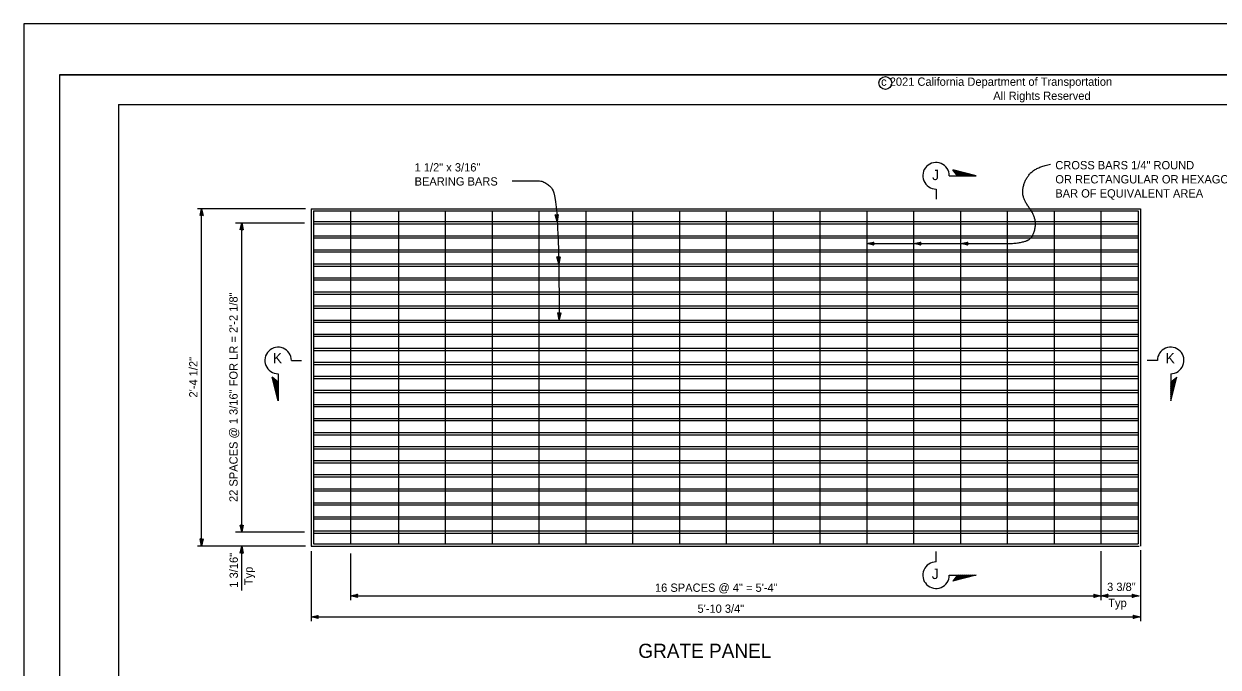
# Model space of a CAD drawing. Extents: x -893 to 867, y -474 to 712.
# Drawn here: x -893 to 115, y 169 to 712 of the extents above; entities that cross this region are included whole.
import ezdxf

# ---------------------------------------------------------------- set-up
doc = ezdxf.new("R2010")
doc.units = 0
for name, color, linetype in [('60 Nongeo Data', 7, 'Continuous'), ('border_PLOTTING-ELEMENTS', 7, 'Continuous'), ('border_rw_22x34_Cut_Lines', 7, 'Continuous'), ('border_SHEET', 7, 'Continuous'), ('border_WITHIN-BORDER-anno', 7, 'Continuous'), ('pp_PRESENTATION', 7, 'Continuous')]:
    doc.layers.add(name, color=color, linetype=linetype)

msp = doc.modelspace()

# ---------------------------------------------------------------- linework, layer by layer
at = {"layer": '60 Nongeo Data'}
for p, q in [((-655.7, 556), (-746.9, 556)), ((-743.4, 271.2), (-743.4, 556)), ((-650.9, 556), (49.2, 556)), ((-650.9, 556), (-650.9, 271.2)), ((49.2, 556), (49.2, 271.2)), ((-649, 554.2), (47.3, 554.2)), ((-649, 554.2), (-649, 273.1)), ((-649, 545.1), (47.3, 545.1)), ((-617.7, 554.2), (-617.7, 273.1)), ((-577.3, 554.2), (-577.3, 273.1)), ((-537.8, 554.2), (-537.8, 273.1)), ((-498.2, 554.2), (-498.2, 273.1)), ((-458.7, 554.2), (-458.7, 273.1)), ((-419.1, 554.2), (-419.1, 273.1)), ((-379.6, 554.2), (-379.6, 273.1)), ((-340, 554.2), (-340, 273.1)), ((-300.5, 554.2), (-300.5, 273.1)), ((-260.9, 554.2), (-260.9, 273.1)), ((-221.4, 554.2), (-221.4, 273.1)), ((-181.8, 554.2), (-181.8, 273.1)), ((-142.3, 554.2), (-142.3, 273.1)), ((-102.7, 554.2), (-102.7, 273.1)), ((-63.2, 554.2), (-63.2, 273.1)), ((-23.6, 554.2), (-23.6, 273.1)), ((15.9, 554.2), (15.9, 273.1)), ((47.3, 554.2), (47.3, 273.1)), ((-714.9, 544.1), (-656.6, 544.1)), ((-709.5, 283.1), (-709.5, 544.1)), ((-649, 543.2), (47.3, 543.2)), ((-649, 533.2), (47.3, 533.2)), ((-649, 531.4), (47.3, 531.4)), ((-181.8, 526.5), (-142.1, 526.5)), ((-142.1, 526.5), (-102.4, 526.5)), ((-102.4, 526.5), (-62.3, 526.5)), ((-649, 521.3), (47.3, 521.3)), ((-649, 519.5), (47.3, 519.5)), ((-649, 509.5), (47.3, 509.5)), ((-649, 507.6), (47.3, 507.6)), ((-649, 497.6), (47.3, 497.6)), ((-649, 495.8), (47.3, 495.8)), ((-649, 485.7), (47.3, 485.7)), ((-649, 483.9), (47.3, 483.9)), ((-649, 473.9), (47.3, 473.9)), ((-649, 472), (47.3, 472)), ((-649, 462), (47.3, 462)), ((-649, 460.2), (47.3, 460.2)), ((-649, 450.1), (47.3, 450.1)), ((-649, 448.3), (47.3, 448.3)), ((-649, 438.3), (47.3, 438.3)), ((-649, 436.4), (47.3, 436.4)), ((-659, 427.9), (-659, 427.9)), ((-649, 426.4), (47.3, 426.4)), ((-649, 424.6), (47.3, 424.6)), ((-649, 414.6), (47.3, 414.6)), ((-649, 412.7), (47.3, 412.7)), ((-649, 402.7), (47.3, 402.7)), ((-649, 400.8), (47.3, 400.8)), ((-649, 390.8), (47.3, 390.8)), ((-649, 389), (47.3, 389)), ((-649, 379), (47.3, 379)), ((-649, 377.1), (47.3, 377.1)), ((-649, 367.1), (47.3, 367.1)), ((-649, 365.2), (47.3, 365.2)), ((-649, 355.2), (47.3, 355.2)), ((-649, 353.4), (47.3, 353.4)), ((-649, 343.4), (47.3, 343.4)), ((-649, 341.5), (47.3, 341.5)), ((-649, 331.5), (47.3, 331.5)), ((-649, 329.6), (47.3, 329.6)), ((-649, 319.6), (47.3, 319.6)), ((-649, 317.8), (47.3, 317.8)), ((-649, 307.8), (47.3, 307.8)), ((-649, 305.9), (47.3, 305.9)), ((-649, 295.9), (47.3, 295.9)), ((-649, 294.1), (47.3, 294.1)), ((-714.9, 283.1), (-656.6, 283.1)), ((-649, 284), (47.3, 284)), ((-649, 284), (-649, 282.2)), ((-649, 282.2), (47.3, 282.2)), ((-649, 273.1), (47.3, 273.1)), ((-655.7, 271.2), (-746.9, 271.2)), ((-709.5, 233.8), (-709.5, 271.2)), ((-650.9, 271.2), (48.3, 271.2)), ((-650.9, 266.8), (-650.9, 207.9)), ((-617.7, 265), (-617.7, 225.6)), ((15.9, 266.8), (15.9, 225.6)), ((49.2, 267.8), (49.2, 207.9)), ((-617.7, 229.1), (15.9, 229.1)), ((15.9, 229.1), (48.2, 229.1)), ((-650.9, 211.4), (49.2, 211.4))]:
    msp.add_line(p, q, dxfattribs=at)
for points in [[(-744.7, 550.1), (-743.4, 556), (-742.1, 550.1), (-742.4, 550.3), (-743.4, 554.6), (-744.3, 550.3), (-744, 550.5), (-743.4, 553.3), (-742.8, 550.5), (-743.1, 550.7), (-743.4, 551.9), (-743.6, 550.7), (-743.4, 550.9), (-742.1, 550.1), (-743.4, 550.9)], [(-442.3, 551.1), (-443.1, 545.1), (-444.9, 550.8), (-444.6, 550.7), (-443.3, 546.4), (-442.7, 550.8), (-443, 550.6), (-443.4, 547.8), (-444.2, 550.5), (-443.8, 550.3), (-443.5, 549.1), (-443.3, 550.4), (-443.6, 550.2), (-444.9, 550.8), (-443.6, 550.2)], [(-710.8, 538.2), (-709.5, 544.1), (-708.2, 538.2), (-708.5, 538.4), (-709.5, 542.8), (-710.4, 538.4), (-710.1, 538.7), (-709.5, 541.4), (-708.9, 538.7), (-709.2, 538.9), (-709.5, 540.1), (-709.7, 538.9), (-709.5, 539), (-708.2, 538.2), (-709.5, 539)], [(-710.8, 538.2), (-709.5, 544.1), (-708.2, 538.2), (-708.5, 538.4), (-709.5, 542.8), (-710.4, 538.4), (-710.1, 538.7), (-709.5, 541.4), (-708.9, 538.7), (-709.2, 538.9), (-709.5, 540.1), (-709.7, 538.9), (-709.5, 539), (-708.2, 538.2), (-709.5, 539)], [(-175.9, 525.2), (-181.8, 526.5), (-175.9, 527.8), (-176.1, 527.5), (-180.5, 526.5), (-176.1, 525.5), (-176.3, 525.9), (-179.1, 526.5), (-176.3, 527.1), (-176.5, 526.8), (-177.7, 526.5), (-176.5, 526.2), (-176.7, 526.5), (-175.9, 527.8), (-176.7, 526.5)], [(-136.2, 525.2), (-142.1, 526.5), (-136.2, 527.8), (-136.4, 527.5), (-140.7, 526.5), (-136.4, 525.5), (-136.6, 525.9), (-139.4, 526.5), (-136.6, 527.1), (-136.8, 526.8), (-138, 526.5), (-136.8, 526.2), (-137, 526.5), (-136.2, 527.8), (-137, 526.5)], [(-96.5, 525.2), (-102.4, 526.5), (-96.5, 527.8), (-96.7, 527.5), (-101, 526.5), (-96.7, 525.5), (-96.9, 525.9), (-99.7, 526.5), (-96.9, 527.1), (-97.1, 526.8), (-98.3, 526.5), (-97.1, 526.2), (-97.3, 526.5), (-96.5, 527.8), (-97.3, 526.5)], [(-440.8, 515.4), (-441.9, 509.5), (-443.4, 515.3), (-443, 515.1), (-441.9, 510.8), (-441.1, 515.2), (-441.4, 515), (-442, 512.2), (-442.7, 514.9), (-442.3, 514.7), (-442, 513.5), (-441.8, 514.8), (-442.1, 514.6), (-443.4, 515.3), (-442.1, 514.6)], [(-440.1, 468.2), (-441.5, 462.3), (-442.7, 468.2), (-442.4, 468), (-441.5, 463.6), (-440.5, 468), (-440.8, 467.8), (-441.5, 465), (-442, 467.8), (-441.7, 467.6), (-441.5, 466.4), (-441.2, 467.6), (-441.4, 467.4), (-442.7, 468.2), (-441.4, 467.4)], [(-708.2, 289), (-709.5, 283.1), (-710.8, 289), (-710.4, 288.8), (-709.5, 284.5), (-708.5, 288.8), (-708.9, 288.6), (-709.5, 285.8), (-710.1, 288.6), (-709.7, 288.4), (-709.5, 287.2), (-709.2, 288.4), (-709.5, 288.2), (-710.8, 289), (-709.5, 288.2)], [(-742.1, 277.2), (-743.4, 271.2), (-744.7, 277.2), (-744.3, 276.9), (-743.4, 272.6), (-742.4, 276.9), (-742.8, 276.7), (-743.4, 274), (-744, 276.7), (-743.6, 276.5), (-743.4, 275.3), (-743.1, 276.5), (-743.4, 276.4), (-744.7, 277.2), (-743.4, 276.4)], [(-710.8, 265.3), (-709.5, 271.2), (-708.2, 265.3), (-708.5, 265.5), (-709.5, 269.9), (-710.4, 265.5), (-710.1, 265.8), (-709.5, 268.5), (-708.9, 265.8), (-709.2, 266), (-709.5, 267.2), (-709.7, 266), (-709.5, 266.1), (-708.2, 265.3), (-709.5, 266.1)], [(-611.8, 227.8), (-617.7, 229.1), (-611.8, 230.5), (-612, 230.1), (-616.3, 229.1), (-612, 228.2), (-612.2, 228.5), (-614.9, 229.1), (-612.2, 229.8), (-612.4, 229.4), (-613.6, 229.1), (-612.4, 228.9), (-612.5, 229.1), (-611.8, 230.5), (-612.5, 229.1)], [(10, 230.5), (15.9, 229.1), (10, 227.8), (10.2, 228.2), (14.6, 229.1), (10.2, 230.1), (10.4, 229.8), (13.2, 229.1), (10.4, 228.5), (10.7, 228.9), (11.8, 229.1), (10.6, 229.4), (10.8, 229.1), (10, 227.8), (10.8, 229.1)], [(21.8, 227.8), (15.9, 229.1), (21.8, 230.5), (21.6, 230.1), (17.3, 229.1), (21.6, 228.2), (21.4, 228.5), (18.6, 229.1), (21.4, 229.8), (21.2, 229.4), (20, 229.1), (21.2, 228.9), (21, 229.1), (21.8, 230.5), (21, 229.1)], [(42.3, 230.5), (48.2, 229.1), (42.3, 227.8), (42.5, 228.2), (46.8, 229.1), (42.5, 230.1), (42.7, 229.8), (45.5, 229.1), (42.7, 228.5), (42.9, 228.9), (44.1, 229.1), (42.9, 229.4), (43.1, 229.1), (42.3, 227.8), (43.1, 229.1)], [(-645, 210.1), (-650.9, 211.4), (-645, 212.7), (-645.2, 212.4), (-649.5, 211.4), (-645.2, 210.5), (-645.4, 210.8), (-648.2, 211.4), (-645.4, 212), (-645.6, 211.7), (-646.8, 211.4), (-645.6, 211.2), (-645.8, 211.4), (-645, 212.7), (-645.8, 211.4)], [(43.2, 212.8), (49.2, 211.4), (43.2, 210.1), (43.5, 210.5), (47.8, 211.4), (43.5, 212.4), (43.7, 212.1), (46.4, 211.4), (43.7, 210.8), (43.9, 211.2), (45.1, 211.4), (43.9, 211.7), (44, 211.4), (43.2, 210.1), (44, 211.4)]]:
    msp.add_lwpolyline(points, close=True, dxfattribs=at)
for points in [[(-62.3, 526.5), (-49.3, 527.1), (-40.6, 532.7), (-38.4, 548.5), (-51.2, 565.6), (-48.7, 580.2), (-39.1, 591), (-26.7, 593.5)], [(-481.3, 579.6), (-466.9, 579.6), (-452.7, 579.6), (-441.5, 564.7), (-441.5, 462.3)]]:
    msp.add_open_spline(points, degree=2, dxfattribs=at)
at = {"layer": 'border_PLOTTING-ELEMENTS'}
for points in [[(-893.5, -474), (866.5, -474), (866.5, 712), (-893.5, 712)], [(-863.5, -431), (836.5, -431), (836.5, 669), (-863.5, 669)]]:
    msp.add_lwpolyline(points, close=True, dxfattribs=at)
at = {"layer": 'border_rw_22x34_Cut_Lines'}
for q in [(836.5, 669), (-863.5, -431)]:
    msp.add_line((-863.5, 669), q, dxfattribs=at)
at = {"layer": 'border_SHEET'}
for q in [(811.5, 644), (-813.5, -406)]:
    msp.add_line((-813.5, 644), q, dxfattribs=at)
at = {"layer": 'border_WITHIN-BORDER-anno'}
msp.add_circle((-166.1, 662.1), 5.42, dxfattribs=at)
at = {"layer": 'pp_PRESENTATION'}
for p, q in [((-89.3, 583.8), (-109.2, 588.8)), ((-105.1, 583.8), (-109.2, 588.8)), ((-90.9, 583.8), (-108.8, 588.3)), ((-92.6, 583.8), (-108.3, 587.8)), ((-94.2, 583.8), (-107.9, 587.3)), ((-95.8, 583.8), (-107.5, 586.7)), ((-97.5, 583.8), (-107.1, 586.2)), ((-99.1, 583.8), (-106.6, 585.7)), ((-100.8, 583.8), (-106.2, 585.2)), ((-112.1, 583.9), (-112.1, 583.9)), ((-112.1, 583.8), (-89.3, 583.8)), ((-102.4, 583.8), (-105.8, 584.6)), ((-104, 583.8), (-105.4, 584.1)), ((-123.3, 572.5), (-123.3, 564)), ((-667.6, 427.9), (-659, 427.9)), ((63.6, 427.9), (55, 427.9)), ((-678.8, 393.9), (-683.9, 413.8)), ((-678.8, 409.6), (-683.9, 413.8)), ((-678.8, 416.7), (-678.8, 393.9)), ((74.8, 416.7), (74.8, 393.9)), ((74.8, 393.9), (79.9, 413.8)), ((74.8, 409.6), (79.9, 413.8)), ((-678.8, 395.5), (-683.4, 413.3)), ((-678.8, 397.1), (-682.9, 412.9)), ((-678.8, 398.8), (-682.3, 412.5)), ((-678.8, 400.4), (-681.8, 412.1)), ((-678.8, 402), (-681.3, 411.6)), ((-678.8, 403.7), (-680.8, 411.2)), ((-678.8, 405.3), (-680.2, 410.8)), ((-678.8, 407), (-679.7, 410.3)), ((-678.8, 408.6), (-679.2, 409.9)), ((74.8, 395.5), (79.4, 413.3)), ((74.8, 397.1), (78.8, 412.9)), ((74.8, 398.8), (78.3, 412.5)), ((74.8, 400.4), (77.8, 412.1)), ((74.8, 402), (77.3, 411.6)), ((74.8, 403.7), (76.7, 411.2)), ((74.8, 405.3), (76.2, 410.8)), ((74.8, 407), (75.7, 410.3)), ((74.8, 408.6), (75.2, 409.9)), ((-123.3, 257.9), (-123.3, 266.5)), ((-112.1, 246.7), (-89.3, 246.7)), ((-112.1, 246.6), (-112.1, 246.6)), ((-89.3, 246.7), (-109.2, 241.6)), ((-105.1, 246.7), (-109.2, 241.6)), ((-90.9, 246.7), (-108.8, 242.2)), ((-92.6, 246.7), (-108.3, 242.7)), ((-94.2, 246.7), (-107.9, 243.2)), ((-95.8, 246.7), (-107.5, 243.7)), ((-97.5, 246.7), (-107.1, 244.3)), ((-99.1, 246.7), (-106.6, 244.8)), ((-100.8, 246.7), (-106.2, 245.3)), ((-102.4, 246.7), (-105.8, 245.8)), ((-104, 246.7), (-105.4, 246.4))]:
    msp.add_line(p, q, dxfattribs=at)
for centre, start, end in [((-123.3, 583.8), 0, 270.0005), ((-678.8, 427.9), 359.9995, 270), ((74.8, 427.9), 270, 180.0005), ((-123.3, 246.7), 89.9995, 360)]:
    msp.add_arc(centre, 11.2, start, end, dxfattribs=at)

# ---------------------------------------------------------------- texts
at = {"layer": '60 Nongeo Data'}
for s, height, p in [('CROSS BARS 1/4" ROUND', 7, (-22.6, 589.2)), ('1 1/2" x 3/16"', 7, (-563.6, 587.4)), ('BEARING BARS', 7, (-563.6, 575.5)), ('OR RECTANGULAR OR HEXAGONAL', 7, (-22.6, 577.3)), ('BAR OF EQUIVALENT AREA', 7, (-22.6, 565.4)), ('16 SPACES @ 4" = 5\'-4"', 7, (-360.6, 232.6)), ('3 3/8"', 7, (21.1, 233.3)), ('5\'-10 3/4"', 6.99, (-324.7, 214.9)), ('Typ', 7, (22.1, 219.7)), ('GRATE PANEL', 12, (-374.7, 176.8))]:
    msp.add_text(s, height=height, dxfattribs=at).set_placement(p)
for s, p in [('22 SPACES @ 1 3/16" FOR LR = 2\'-2 1/8"', (-713, 308.4)), ('2\'-4 1/2"', (-746.9, 396.6)), ('1 3/16"', (-712.8, 236.1)), ('Typ', (-700.3, 238.2))]:
    msp.add_text(s, height=7, rotation=90, dxfattribs=at).set_placement(p)
at = {"layer": 'border_WITHIN-BORDER-anno'}
for s, p in [('c 2021 California Department of Transportation', (-169.7, 659.7)), ('All Rights Reserved', (-75, 647.8))]:
    msp.add_text(s, height=7, dxfattribs=at).set_placement(p)
at = {"layer": 'pp_PRESENTATION'}
for s, p in [('J', (-126.6, 580.1)), ('K', (-683.3, 425.5)), ('K', (70.5, 425.5)), ('J', (-126.9, 243.4))]:
    msp.add_text(s, height=8.75, dxfattribs=at).set_placement(p)

doc.saveas('drawing.dxf')
